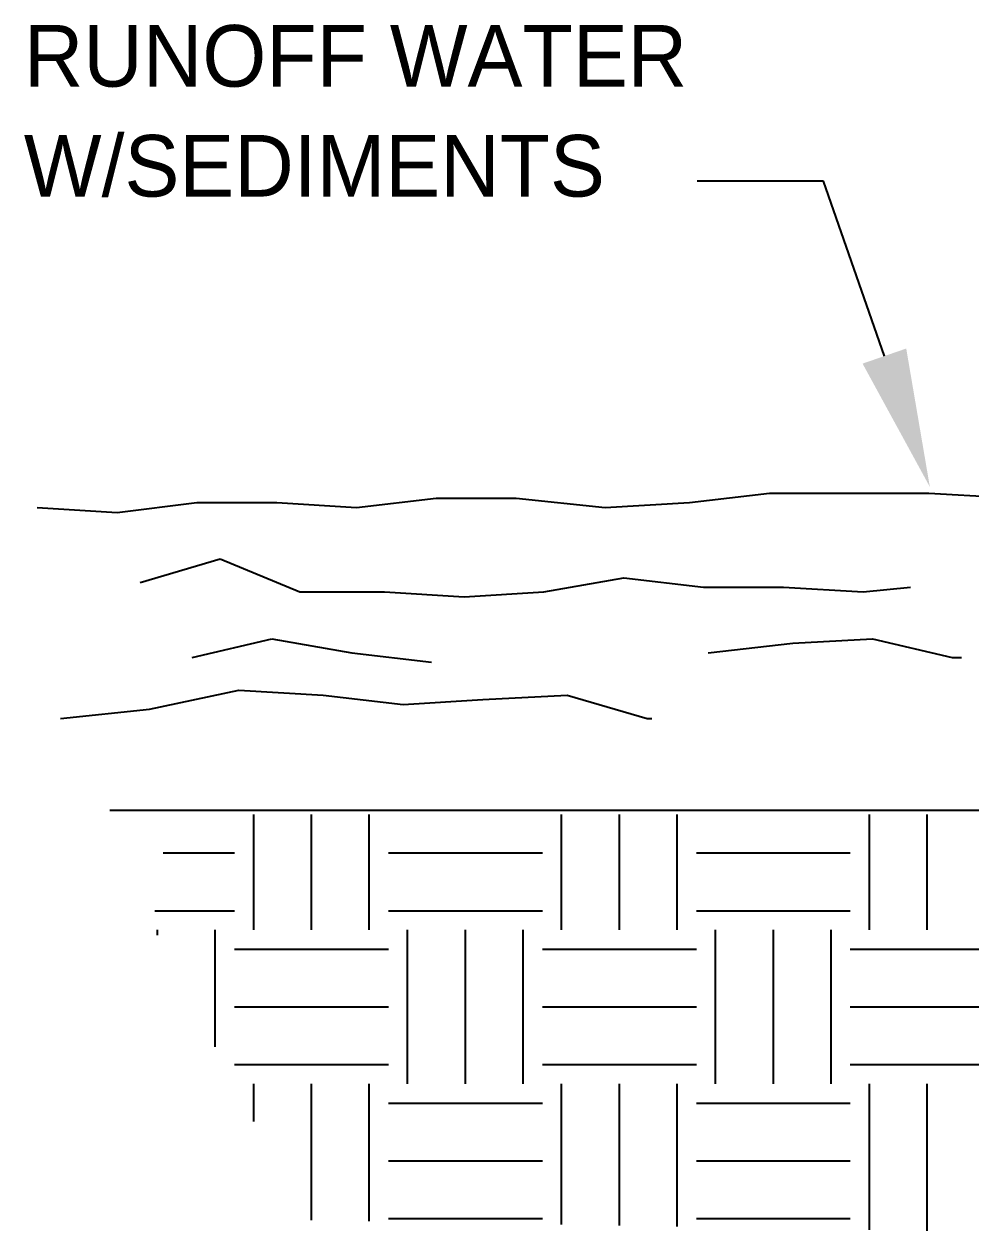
# Paper-space layout 'ESC' of a CAD drawing. Header units: feet, sheet in inches. Extents: x -1.2 to 33.8, y 0.1 to 22.9.
# Drawn here: x 25.857 to 26.699, y 19.495 to 20.567 of the extents above; entities that cross this region are included whole.
import ezdxf

# ---------------------------------------------------------------- set-up
doc = ezdxf.new("R2010")
doc.units = ezdxf.units.FT
doc.header["$MEASUREMENT"] = 0
doc.layers.add('TBLK', color=7, linetype='Continuous')
doc.styles.add('LEROY', font='leroy.shx')

# ---------------------------------------------------------------- blocks, each defined once
blk = doc.blocks.new('ESC DET')
at = {"layer": 'TBLK'}
for p, q in [((28.2206, 20.9364), (28.1084, 20.9364)), ((28.2747, 20.7809), (28.2206, 20.9364)), ((27.5927, 20.642), (27.6637, 20.6507)), ((27.6637, 20.6507), (27.7346, 20.6507)), ((27.7346, 20.6507), (27.8055, 20.6464)), ((27.8055, 20.6464), (27.8764, 20.6546)), ((27.8764, 20.6546), (27.9473, 20.6546)), ((27.9473, 20.6546), (28.0265, 20.6464)), ((28.0265, 20.6464), (28.1016, 20.6507)), ((28.1016, 20.6507), (28.1725, 20.6589)), ((28.1725, 20.6589), (28.3143, 20.6589)), ((28.3143, 20.6589), (28.3894, 20.6546)), ((27.5218, 20.6464), (27.5927, 20.642)), ((27.6134, 20.5795), (27.6843, 20.6006)), ((27.6843, 20.6006), (27.7553, 20.5713)), ((27.9721, 20.5713), (28.0431, 20.5838)), ((28.0431, 20.5838), (28.114, 20.5756)), ((28.114, 20.5756), (28.1849, 20.5756)), ((28.1849, 20.5756), (28.2558, 20.5713)), ((28.2558, 20.5713), (28.2978, 20.5756)), ((27.7553, 20.5713), (27.8303, 20.5713)), ((27.8303, 20.5713), (27.9012, 20.567)), ((27.9012, 20.567), (27.9721, 20.5713)), ((27.6595, 20.5131), (27.7304, 20.5295)), ((27.7304, 20.5295), (27.8014, 20.517)), ((28.1181, 20.517), (28.1932, 20.5256)), ((28.1932, 20.5256), (28.2641, 20.5295)), ((28.2641, 20.5295), (28.335, 20.5131)), ((27.8014, 20.517), (27.8723, 20.5088)), ((28.335, 20.5131), (28.3433, 20.5131)), ((27.6217, 20.467), (27.7009, 20.4838)), ((27.7009, 20.4838), (27.7759, 20.4795)), ((27.7759, 20.4795), (27.8469, 20.4713)), ((27.9178, 20.4756), (27.9928, 20.4795)), ((27.9928, 20.4795), (28.0638, 20.4588)), ((27.5425, 20.4588), (27.6217, 20.467)), ((27.8469, 20.4713), (27.9178, 20.4756)), ((28.0638, 20.4588), (28.0679, 20.4588)), ((29.0467, 20.3771), (27.5864, 20.3771)), ((27.7142, 20.2708), (27.7142, 20.3733)), ((27.7655, 20.2708), (27.7655, 20.3733)), ((27.8168, 20.2708), (27.8168, 20.3733)), ((27.9878, 20.2708), (27.9878, 20.3733)), ((28.0392, 20.2708), (28.0392, 20.3733)), ((28.0905, 20.2708), (28.0905, 20.3733)), ((28.2615, 20.2708), (28.2615, 20.3733)), ((28.3128, 20.2708), (28.3128, 20.3733)), ((27.6336, 20.3392), (27.6971, 20.3392)), ((27.8339, 20.3392), (27.9707, 20.3392)), ((28.1076, 20.3392), (28.2444, 20.3392)), ((27.6264, 20.2879), (27.6971, 20.2879)), ((27.8339, 20.2879), (27.9707, 20.2879)), ((28.1076, 20.2879), (28.2444, 20.2879)), ((27.6287, 20.2662), (27.6287, 20.2708)), ((27.68, 20.1668), (27.68, 20.2708)), ((27.851, 20.134), (27.851, 20.2708)), ((27.9023, 20.134), (27.9023, 20.2708)), ((27.9536, 20.134), (27.9536, 20.2708)), ((28.1247, 20.134), (28.1247, 20.2708)), ((28.176, 20.134), (28.176, 20.2708)), ((28.2273, 20.134), (28.2273, 20.2708)), ((27.6971, 20.2537), (27.8339, 20.2537)), ((27.9707, 20.2537), (28.1076, 20.2537)), ((28.2444, 20.2537), (28.3812, 20.2537)), ((27.6971, 20.2024), (27.8339, 20.2024)), ((27.9707, 20.2024), (28.1076, 20.2024)), ((28.2444, 20.2024), (28.3812, 20.2024)), ((27.6971, 20.1511), (27.8339, 20.1511)), ((27.9707, 20.1511), (28.1076, 20.1511)), ((28.2444, 20.1511), (28.3812, 20.1511)), ((27.7142, 20.1005), (27.7142, 20.134)), ((27.7655, 20.0128), (27.7655, 20.134)), ((27.8168, 20.0119), (27.8168, 20.134)), ((27.9878, 20.0089), (27.9878, 20.134)), ((28.0392, 20.008), (28.0392, 20.134)), ((28.0905, 20.0072), (28.0905, 20.134)), ((28.2615, 20.0042), (28.2615, 20.134)), ((28.3128, 20.0033), (28.3128, 20.134)), ((27.8339, 20.1169), (27.9707, 20.1169)), ((28.1076, 20.1169), (28.2444, 20.1169)), ((27.8339, 20.0656), (27.9707, 20.0656)), ((28.1076, 20.0656), (28.2444, 20.0656)), ((27.8339, 20.0143), (27.9707, 20.0143)), ((28.1076, 20.0143), (28.2444, 20.0143))]:
    blk.add_line(p, q, dxfattribs=at)
blk.add_solid([(28.2941, 20.7876), (28.2553, 20.7742), (28.3151, 20.6646)], dxfattribs=at)
at = {"layer": 'TBLK', "style": 'LEROY'}
for s, p in [('RUNOFF WATER', (27.5099, 21.0204)), ('W/SEDIMENTS', (27.5099, 20.9227))]:
    blk.add_text(s, height=0.054733, dxfattribs=at).set_placement(p)

psp = doc.layouts.new('ESC')

# ---------------------------------------------------------------- block references
psp.add_blockref('ESC DET', (-1.6527, -0.5087))

doc.saveas('drawing.dxf')
